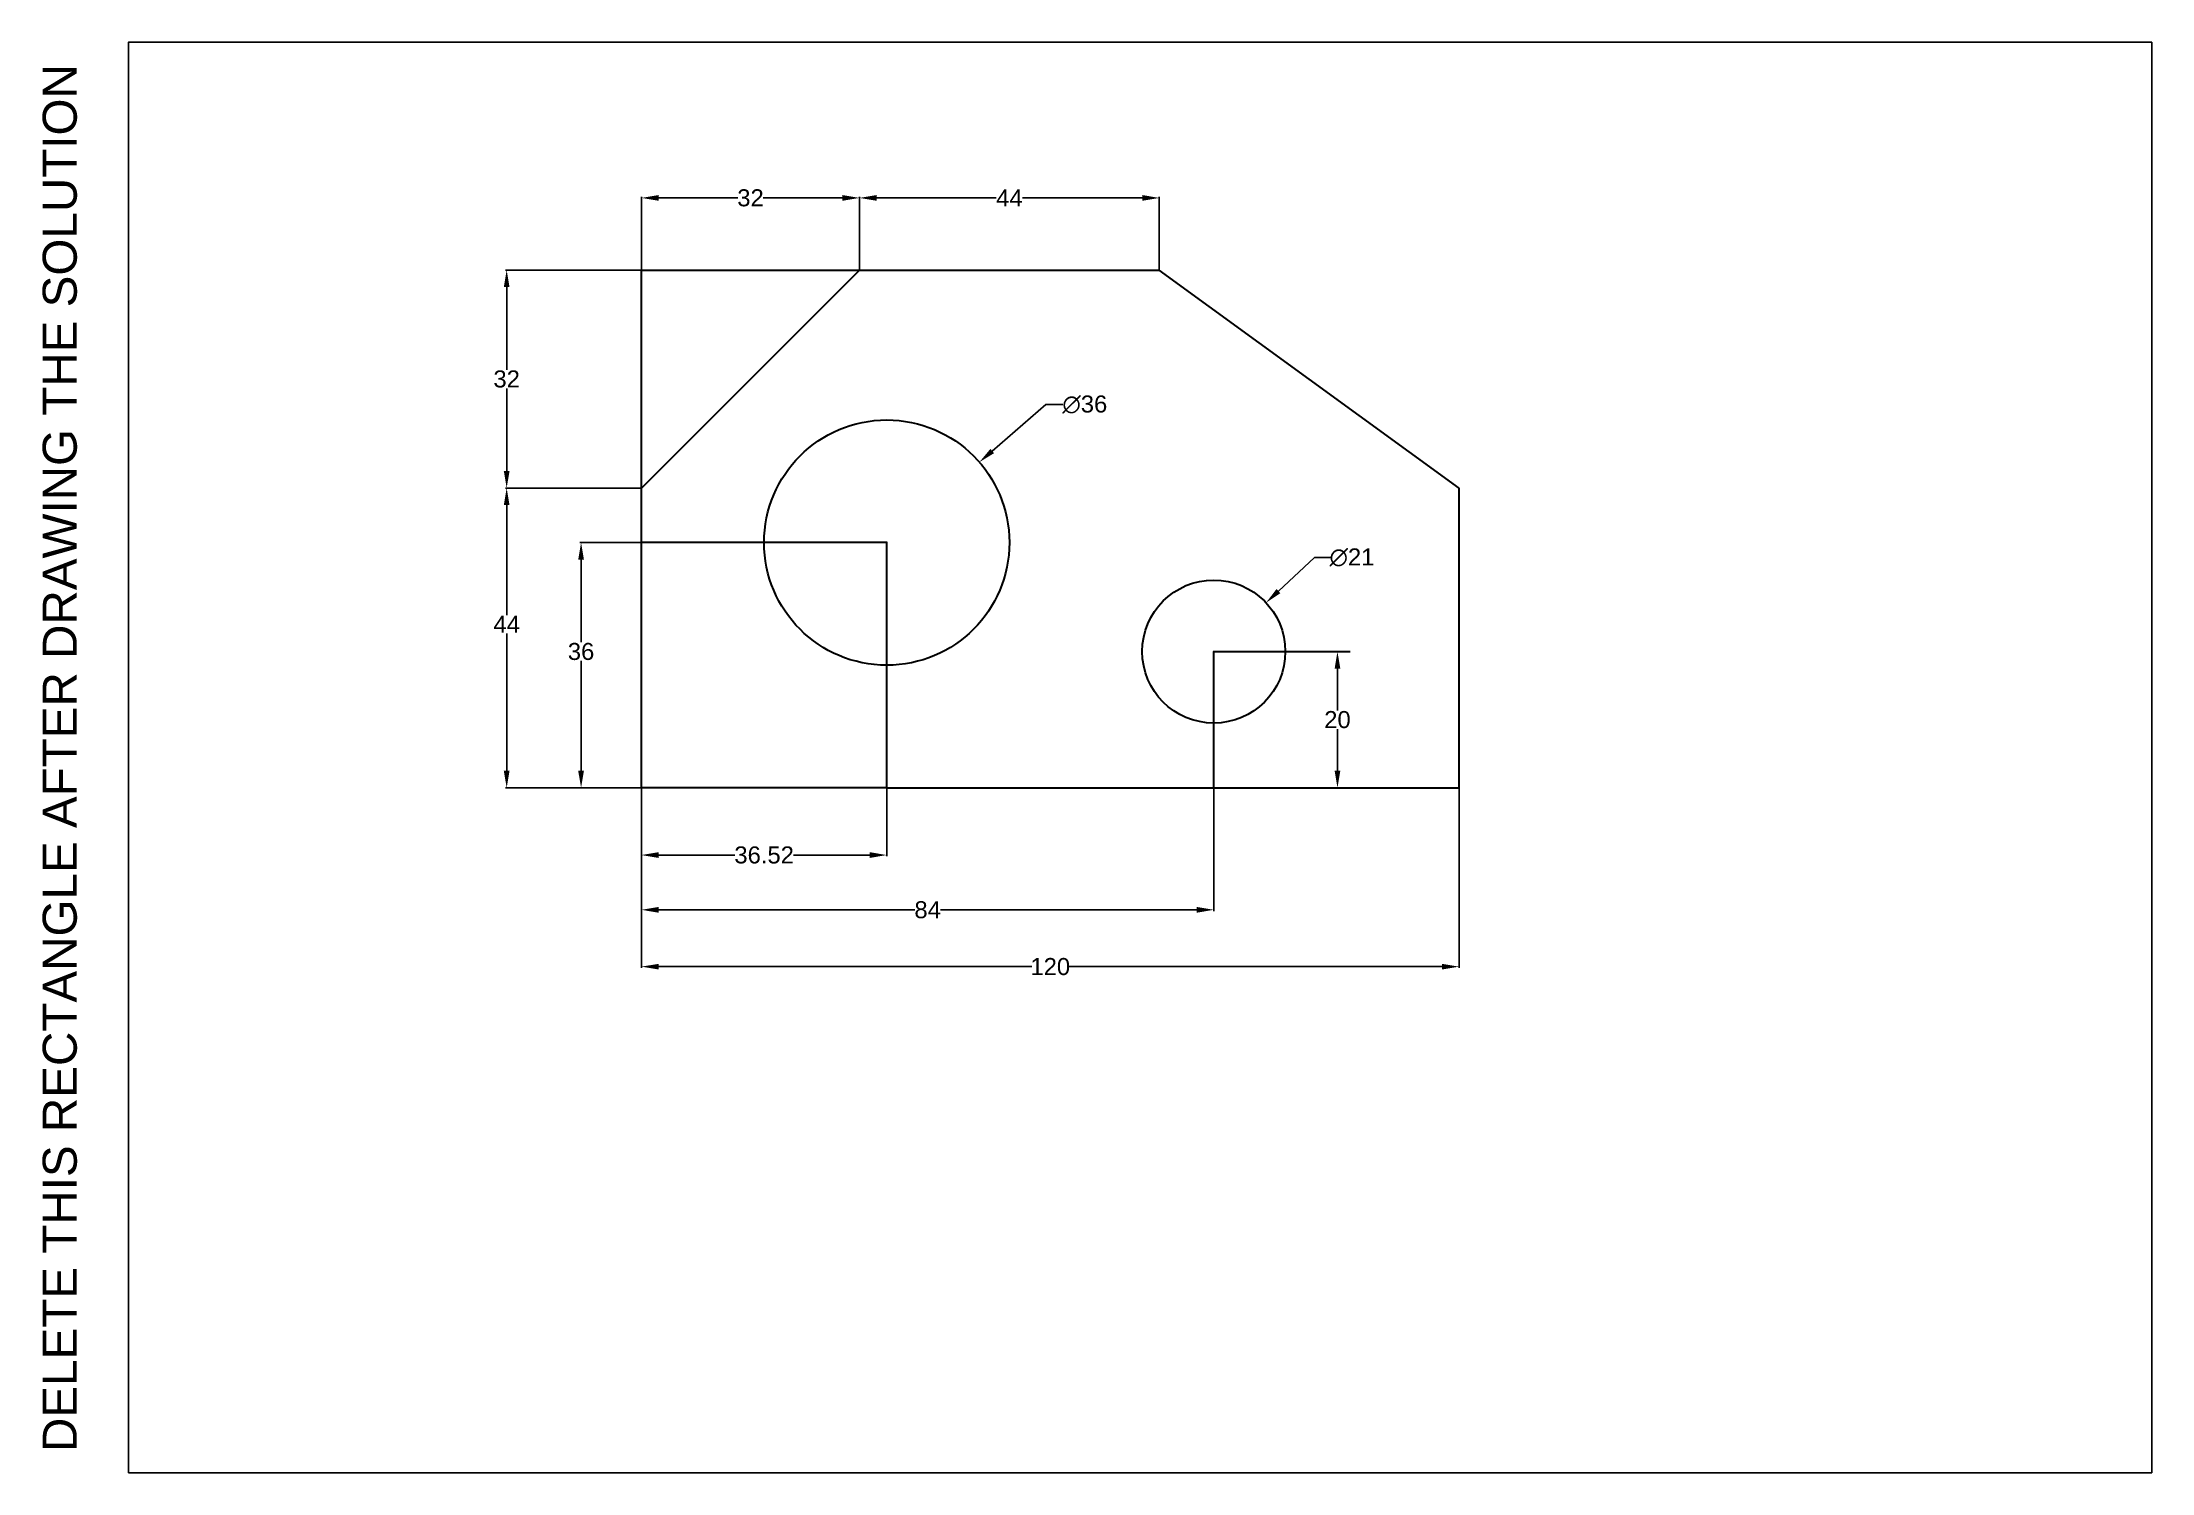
# Model space of a CAD drawing. Header units: millimetres. Extents: x -13 to 297, y 0 to 210.
import ezdxf

# ---------------------------------------------------------------- set-up
doc = ezdxf.new("R2010")
doc.units = ezdxf.units.MM
doc.layers.add('Comments', color=10, linetype='Continuous', lineweight=13, plot=False)
doc.layers.add('thick continuous', color=7, linetype='Continuous', lineweight=30)
doc.styles.get("Standard").update_dxf_attribs({"font": 'arial.ttf'})
doc.dimstyles.get("Standard").update_dxf_attribs({"dimtxt": 2.5, "dimasz": 2.5, "dimexe": 0.18, "dimexo": 0.0625, "dimgap": 0.09, "dimtad": 0, "dimtih": 1, "dimtoh": 1, "dimdec": 1, "dimzin": 0, "dimdsep": 46, "dimtxsty": 'Standard', "dimcen": 0.09, "dimadec": 0, "dimazin": 0, "dimtfac": 1, "dimtdec": 1, "dimtofl": 0, "dimtmove": 0, "dimatfit": 3, "dimfxl": 1, "dimtolj": 1, "dimtzin": 0, "dimarcsym": 0})

# ---------------------------------------------------------------- blocks, each defined once
blk = doc.blocks.new('*D11')
at = {"layer": 'Defpoints', "color": 0, "transparency": 16777216}
for p in [(107.32, 187.14), (75.32, 176.55), (107.32, 176.55)]:
    blk.add_point(p, dxfattribs=at)
at = {"layer": 'thick continuous', "color": 0, "lineweight": -2, "transparency": 16777216}
for p, q in [((75.32, 176.61), (75.32, 187.32)), ((77.82, 187.14), (89.45, 187.14)), ((104.82, 187.14), (93.19, 187.14)), ((107.32, 176.61), (107.32, 187.32))]:
    blk.add_line(p, q, dxfattribs=at)
at = {"layer": 'thick continuous', "color": 0, "transparency": 16777216}
for points in [[(77.82, 187.56), (77.82, 186.72), (75.32, 187.14)], [(104.82, 187.56), (104.82, 186.72), (107.32, 187.14)]]:
    blk.add_solid(points, dxfattribs=at)
at = {"layer": 'thick continuous', "color": 0, "transparency": 16777216, "insert": (91.32, 187.14), "char_height": 2.5, "attachment_point": 5}
blk.add_mtext('\\A1;32', dxfattribs=at)
blk = doc.blocks.new('*D12')
at = {"layer": 'Defpoints', "color": 0, "transparency": 16777216}
for p in [(151.32, 187.14), (107.32, 176.55), (151.32, 176.55)]:
    blk.add_point(p, dxfattribs=at)
at = {"layer": 'thick continuous', "color": 0, "lineweight": -2, "transparency": 16777216}
for p, q in [((107.32, 176.61), (107.32, 187.32)), ((109.82, 187.14), (127.39, 187.14)), ((148.82, 187.14), (131.24, 187.14)), ((151.32, 176.61), (151.32, 187.32))]:
    blk.add_line(p, q, dxfattribs=at)
at = {"layer": 'thick continuous', "color": 0, "transparency": 16777216}
for points in [[(109.82, 187.56), (109.82, 186.72), (107.32, 187.14)], [(148.82, 187.56), (148.82, 186.72), (151.32, 187.14)]]:
    blk.add_solid(points, dxfattribs=at)
at = {"layer": 'thick continuous', "color": 0, "transparency": 16777216, "insert": (129.32, 187.14), "char_height": 2.5, "attachment_point": 5}
blk.add_mtext('\\A1;44', dxfattribs=at)
blk = doc.blocks.new('*D13')
at = {"layer": 'Defpoints', "color": 0, "transparency": 16777216}
for p in [(75.32, 176.55), (55.53, 144.55), (75.32, 144.55)]:
    blk.add_point(p, dxfattribs=at)
at = {"layer": 'thick continuous', "color": 0, "lineweight": -2, "transparency": 16777216}
for p, q in [((75.26, 176.55), (55.35, 176.55)), ((55.53, 174.05), (55.53, 161.91)), ((55.53, 147.05), (55.53, 159.18)), ((75.26, 144.55), (55.35, 144.55))]:
    blk.add_line(p, q, dxfattribs=at)
at = {"layer": 'thick continuous', "color": 0, "transparency": 16777216}
for points in [[(55.11, 174.05), (55.95, 174.05), (55.53, 176.55)], [(55.11, 147.05), (55.95, 147.05), (55.53, 144.55)]]:
    blk.add_solid(points, dxfattribs=at)
at = {"layer": 'thick continuous', "color": 0, "transparency": 16777216, "insert": (55.53, 160.55), "char_height": 2.5, "attachment_point": 5}
blk.add_mtext('\\A1;32', dxfattribs=at)
blk = doc.blocks.new('*D14')
at = {"layer": 'Defpoints', "color": 0, "transparency": 16777216}
for p in [(66.45, 136.55), (75.32, 136.55), (75.32, 100.55)]:
    blk.add_point(p, dxfattribs=at)
at = {"layer": 'thick continuous', "color": 0, "lineweight": -2, "transparency": 16777216}
for p, q in [((75.26, 136.55), (66.27, 136.55)), ((66.45, 134.05), (66.45, 121.91)), ((66.45, 103.05), (66.45, 119.18)), ((75.26, 100.55), (66.27, 100.55))]:
    blk.add_line(p, q, dxfattribs=at)
at = {"layer": 'thick continuous', "color": 0, "transparency": 16777216}
for points in [[(66.03, 134.05), (66.87, 134.05), (66.45, 136.55)], [(66.03, 103.05), (66.87, 103.05), (66.45, 100.55)]]:
    blk.add_solid(points, dxfattribs=at)
at = {"layer": 'thick continuous', "color": 0, "transparency": 16777216, "insert": (66.45, 120.55), "char_height": 2.5, "attachment_point": 5}
blk.add_mtext('\\A1;36', dxfattribs=at)
blk = doc.blocks.new('*D15')
at = {"layer": 'Defpoints', "color": 0, "transparency": 16777216}
for p in [(55.53, 144.55), (74.69, 144.55), (75.32, 100.55)]:
    blk.add_point(p, dxfattribs=at)
at = {"layer": 'thick continuous', "color": 0, "lineweight": -2, "transparency": 16777216}
for p, q in [((74.63, 144.55), (55.35, 144.55)), ((55.53, 142.05), (55.53, 125.89)), ((55.53, 103.05), (55.53, 123.21)), ((75.26, 100.55), (55.35, 100.55))]:
    blk.add_line(p, q, dxfattribs=at)
at = {"layer": 'thick continuous', "color": 0, "transparency": 16777216}
for points in [[(55.11, 142.05), (55.95, 142.05), (55.53, 144.55)], [(55.11, 103.05), (55.95, 103.05), (55.53, 100.55)]]:
    blk.add_solid(points, dxfattribs=at)
at = {"layer": 'thick continuous', "color": 0, "transparency": 16777216, "insert": (55.53, 124.55), "char_height": 2.5, "attachment_point": 5}
blk.add_mtext('\\A1;44', dxfattribs=at)
blk = doc.blocks.new('*D16')
at = {"layer": 'Defpoints', "color": 0, "transparency": 16777216}
for p in [(75.32, 100.55), (111.32, 100.55), (111.32, 90.68)]:
    blk.add_point(p, dxfattribs=at)
at = {"layer": 'thick continuous', "color": 0, "lineweight": -2, "transparency": 16777216}
for p, q in [((75.32, 100.48), (75.32, 90.5)), ((111.32, 100.48), (111.32, 90.5)), ((77.82, 90.68), (89.02, 90.68)), ((108.82, 90.68), (97.61, 90.68))]:
    blk.add_line(p, q, dxfattribs=at)
at = {"layer": 'thick continuous', "color": 0, "transparency": 16777216}
for points in [[(77.82, 91.1), (77.82, 90.26), (75.32, 90.68)], [(108.82, 91.1), (108.82, 90.26), (111.32, 90.68)]]:
    blk.add_solid(points, dxfattribs=at)
at = {"layer": 'thick continuous', "color": 0, "transparency": 16777216, "insert": (93.32, 90.68), "char_height": 2.5, "attachment_point": 5}
blk.add_mtext('\\A1;36.52', dxfattribs=at)
blk = doc.blocks.new('*D17')
at = {"layer": 'Defpoints', "color": 0, "transparency": 16777216}
for p in [(159.32, 120.55), (159.32, 100.55), (177.47, 100.55)]:
    blk.add_point(p, dxfattribs=at)
at = {"layer": 'thick continuous', "color": 0, "lineweight": -2, "transparency": 16777216}
for p, q in [((159.38, 120.55), (177.65, 120.55)), ((177.47, 118.05), (177.47, 111.91)), ((177.47, 103.05), (177.47, 109.18)), ((159.38, 100.55), (177.65, 100.55))]:
    blk.add_line(p, q, dxfattribs=at)
at = {"layer": 'thick continuous', "color": 0, "transparency": 16777216}
for points in [[(177.06, 118.05), (177.89, 118.05), (177.47, 120.55)], [(177.06, 103.05), (177.89, 103.05), (177.47, 100.55)]]:
    blk.add_solid(points, dxfattribs=at)
at = {"layer": 'thick continuous', "color": 0, "transparency": 16777216, "insert": (177.47, 110.55), "char_height": 2.5, "attachment_point": 5}
blk.add_mtext('\\A1;20', dxfattribs=at)
blk = doc.blocks.new('*D18')
at = {"layer": 'Defpoints', "color": 0, "transparency": 16777216}
for p in [(124.91, 148.35), (97.73, 124.75)]:
    blk.add_point(p, dxfattribs=at)
at = {"layer": 'thick continuous', "color": 0, "lineweight": -2, "transparency": 16777216}
for p, q in [((134.65, 156.81), (126.8, 149.99)), ((137.15, 156.81), (134.65, 156.81)), ((111.23, 136.55), (111.41, 136.55)), ((111.32, 136.46), (111.32, 136.64))]:
    blk.add_line(p, q, dxfattribs=at)
at = {"layer": 'thick continuous', "color": 0, "transparency": 16777216}
blk.add_solid([(126.53, 150.3), (127.07, 149.67), (124.91, 148.35)], dxfattribs=at)
at = {"layer": 'thick continuous', "color": 0, "transparency": 16777216, "insert": (140.39, 156.81), "char_height": 2.5, "attachment_point": 5}
blk.add_mtext('\\A1;∅36', dxfattribs=at)
blk = doc.blocks.new('*D19')
at = {"layer": 'Defpoints', "color": 0, "transparency": 16777216}
for p in [(166.99, 127.72), (151.65, 113.38)]:
    blk.add_point(p, dxfattribs=at)
at = {"layer": 'thick continuous', "color": 0, "lineweight": -2, "transparency": 16777216}
for p, q in [((174.1, 134.36), (168.82, 129.42)), ((176.6, 134.36), (174.1, 134.36)), ((159.23, 120.55), (159.41, 120.55)), ((159.32, 120.46), (159.32, 120.64))]:
    blk.add_line(p, q, dxfattribs=at)
at = {"layer": 'thick continuous', "color": 0, "transparency": 16777216}
blk.add_solid([(168.53, 129.73), (169.1, 129.12), (166.99, 127.72)], dxfattribs=at)
at = {"layer": 'thick continuous', "color": 0, "transparency": 16777216, "insert": (179.6, 134.36), "char_height": 2.5, "attachment_point": 5}
blk.add_mtext('\\A1;∅21', dxfattribs=at)
blk = doc.blocks.new('*D20')
at = {"layer": 'Defpoints', "color": 0, "transparency": 16777216}
for p in [(75.32, 100.55), (159.32, 100.55), (159.32, 82.64)]:
    blk.add_point(p, dxfattribs=at)
at = {"layer": 'thick continuous', "color": 0, "lineweight": -2, "transparency": 16777216}
for p, q in [((75.32, 100.48), (75.32, 82.46)), ((159.32, 100.48), (159.32, 82.46)), ((77.82, 82.64), (115.44, 82.64)), ((156.82, 82.64), (119.2, 82.64))]:
    blk.add_line(p, q, dxfattribs=at)
at = {"layer": 'thick continuous', "color": 0, "transparency": 16777216}
for points in [[(77.82, 83.06), (77.82, 82.22), (75.32, 82.64)], [(156.82, 83.06), (156.82, 82.22), (159.32, 82.64)]]:
    blk.add_solid(points, dxfattribs=at)
at = {"layer": 'thick continuous', "color": 0, "transparency": 16777216, "insert": (117.32, 82.64), "char_height": 2.5, "attachment_point": 5}
blk.add_mtext('\\A1;84', dxfattribs=at)
blk = doc.blocks.new('*D21')
at = {"layer": 'Defpoints', "color": 0, "transparency": 16777216}
for p in [(75.32, 100.55), (195.32, 100.55), (195.32, 74.3)]:
    blk.add_point(p, dxfattribs=at)
at = {"layer": 'thick continuous', "color": 0, "lineweight": -2, "transparency": 16777216}
for p, q in [((75.32, 100.48), (75.32, 74.12)), ((195.32, 100.48), (195.32, 74.12)), ((77.82, 74.3), (132.59, 74.3)), ((192.82, 74.3), (138.05, 74.3))]:
    blk.add_line(p, q, dxfattribs=at)
at = {"layer": 'thick continuous', "color": 0, "transparency": 16777216}
for points in [[(77.82, 74.71), (77.82, 73.88), (75.32, 74.3)], [(192.82, 74.71), (192.82, 73.88), (195.32, 74.3)]]:
    blk.add_solid(points, dxfattribs=at)
at = {"layer": 'thick continuous', "color": 0, "transparency": 16777216, "insert": (135.32, 74.3), "char_height": 2.5, "attachment_point": 5}
blk.add_mtext('\\A1;120', dxfattribs=at)

msp = doc.modelspace()

# ---------------------------------------------------------------- linework, layer by layer
msp.add_lwpolyline([(0, 0), (297, 0), (297, 210), (0, 210)], close=True)
at = {"layer": 'thick continuous'}
for p, q in [((75.32, 144.55), (75.32, 176.55)), ((75.32, 176.55), (107.32, 176.55)), ((75.32, 144.55), (107.32, 176.55)), ((107.32, 176.55), (151.32, 176.55)), ((195.32, 144.55), (151.32, 176.55)), ((75.32, 136.55), (75.32, 144.55)), ((195.32, 100.55), (195.32, 144.55)), ((75.32, 100.55), (75.32, 136.55)), ((111.32, 136.55), (75.32, 136.55)), ((111.32, 100.55), (111.32, 136.55)), ((159.32, 100.55), (159.32, 120.55)), ((159.32, 120.55), (179.32, 120.55)), ((111.32, 100.55), (75.32, 100.55)), ((111.32, 100.55), (159.32, 100.55)), ((159.32, 100.55), (195.32, 100.55))]:
    msp.add_line(p, q, dxfattribs=at)
for centre, radius in [((111.32, 136.55), 18), ((159.32, 120.55), 10.5)]:
    msp.add_circle(centre, radius, dxfattribs=at)

# ---------------------------------------------------------------- texts
at = {"layer": 'Comments'}
msp.add_text('DELETE THIS RECTANGLE AFTER DRAWING THE SOLUTION', height=5, rotation=90, dxfattribs=at).set_placement((-7.57, 3.05))

# ---------------------------------------------------------------- dimensions: what is measured, and where the dimension line sits
at = {"layer": 'thick continuous'}
for base, p1, p2, picture, middle in [((107.32, 187.14), (75.32, 176.55), (107.32, 176.55), '*D11', (91.32, 187.14)), ((151.32, 187.14), (107.32, 176.55), (151.32, 176.55), '*D12', (129.32, 187.14)), ((159.32, 82.64), (75.32, 100.55), (159.32, 100.55), '*D20', (117.32, 82.64))]:
    dim = msp.add_linear_dim(base=base, p1=p1, p2=p2, dimstyle='Standard', override={"dimtxt": 2.5, "dimasz": 2.5, "dimdec": 0, "dimlfac": 1}, dxfattribs=at)
    dim.commit()
    dim.dimension.update_dxf_attribs({"geometry": picture, "text_midpoint": middle})
for base, p1, p2, picture, middle in [((55.53, 144.55), (75.32, 176.55), (75.32, 144.55), '*D13', (55.53, 160.55)), ((55.53, 144.55), (75.32, 100.55), (74.69, 144.55), '*D15', (55.53, 124.55)), ((66.45, 136.55), (75.32, 100.55), (75.32, 136.55), '*D14', (66.45, 120.55))]:
    dim = msp.add_linear_dim(base=base, p1=p1, p2=p2, angle=90, dimstyle='Standard', override={"dimtxt": 2.5, "dimasz": 2.5, "dimdec": 0, "dimlfac": 1}, dxfattribs=at)
    dim.commit()
    dim.dimension.update_dxf_attribs({"geometry": picture, "text_midpoint": middle, "dimtype": 160})
for p1, p2, picture, middle in [((97.73, 124.75), (124.91, 148.35), '*D18', (140.39, 156.81)), ((151.65, 113.38), (166.99, 127.72), '*D19', (179.6, 134.36))]:
    dim = msp.add_diameter_dim_2p(p1=p1, p2=p2, dimstyle='Standard', override={"dimtxt": 2.5, "dimasz": 2.5, "dimdec": 0}, dxfattribs=at)
    dim.commit()
    dim.dimension.update_dxf_attribs({"geometry": picture, "text_midpoint": middle, "dimtype": 163})
dim = msp.add_linear_dim(base=(177.47, 100.55), p1=(159.32, 120.55), p2=(159.32, 100.55), angle=90, dimstyle='Standard', override={"dimtxt": 2.5, "dimasz": 2.5, "dimdec": 0, "dimlfac": 1}, dxfattribs=at)
dim.commit()
dim.dimension.update_dxf_attribs({"geometry": '*D17', "text_midpoint": (177.47, 110.55)})
dim = msp.add_linear_dim(base=(111.32, 90.68), p1=(75.32, 100.55), p2=(111.32, 100.55), text='36.52', dimstyle='Standard', override={"dimtxt": 2.5, "dimasz": 2.5, "dimlfac": 1}, dxfattribs=at)
dim.commit()
dim.dimension.update_dxf_attribs({"geometry": '*D16', "text_midpoint": (93.32, 90.68)})
dim = msp.add_linear_dim(base=(195.32, 74.3), p1=(75.32, 100.55), p2=(195.32, 100.55), dimstyle='Standard', override={"dimtxt": 2.5, "dimasz": 2.5, "dimdec": 0, "dimlfac": 1}, dxfattribs=at)
dim.commit()
dim.dimension.update_dxf_attribs({"geometry": '*D21', "text_midpoint": (135.32, 74.3), "dimtype": 160})

doc.saveas('drawing.dxf')
